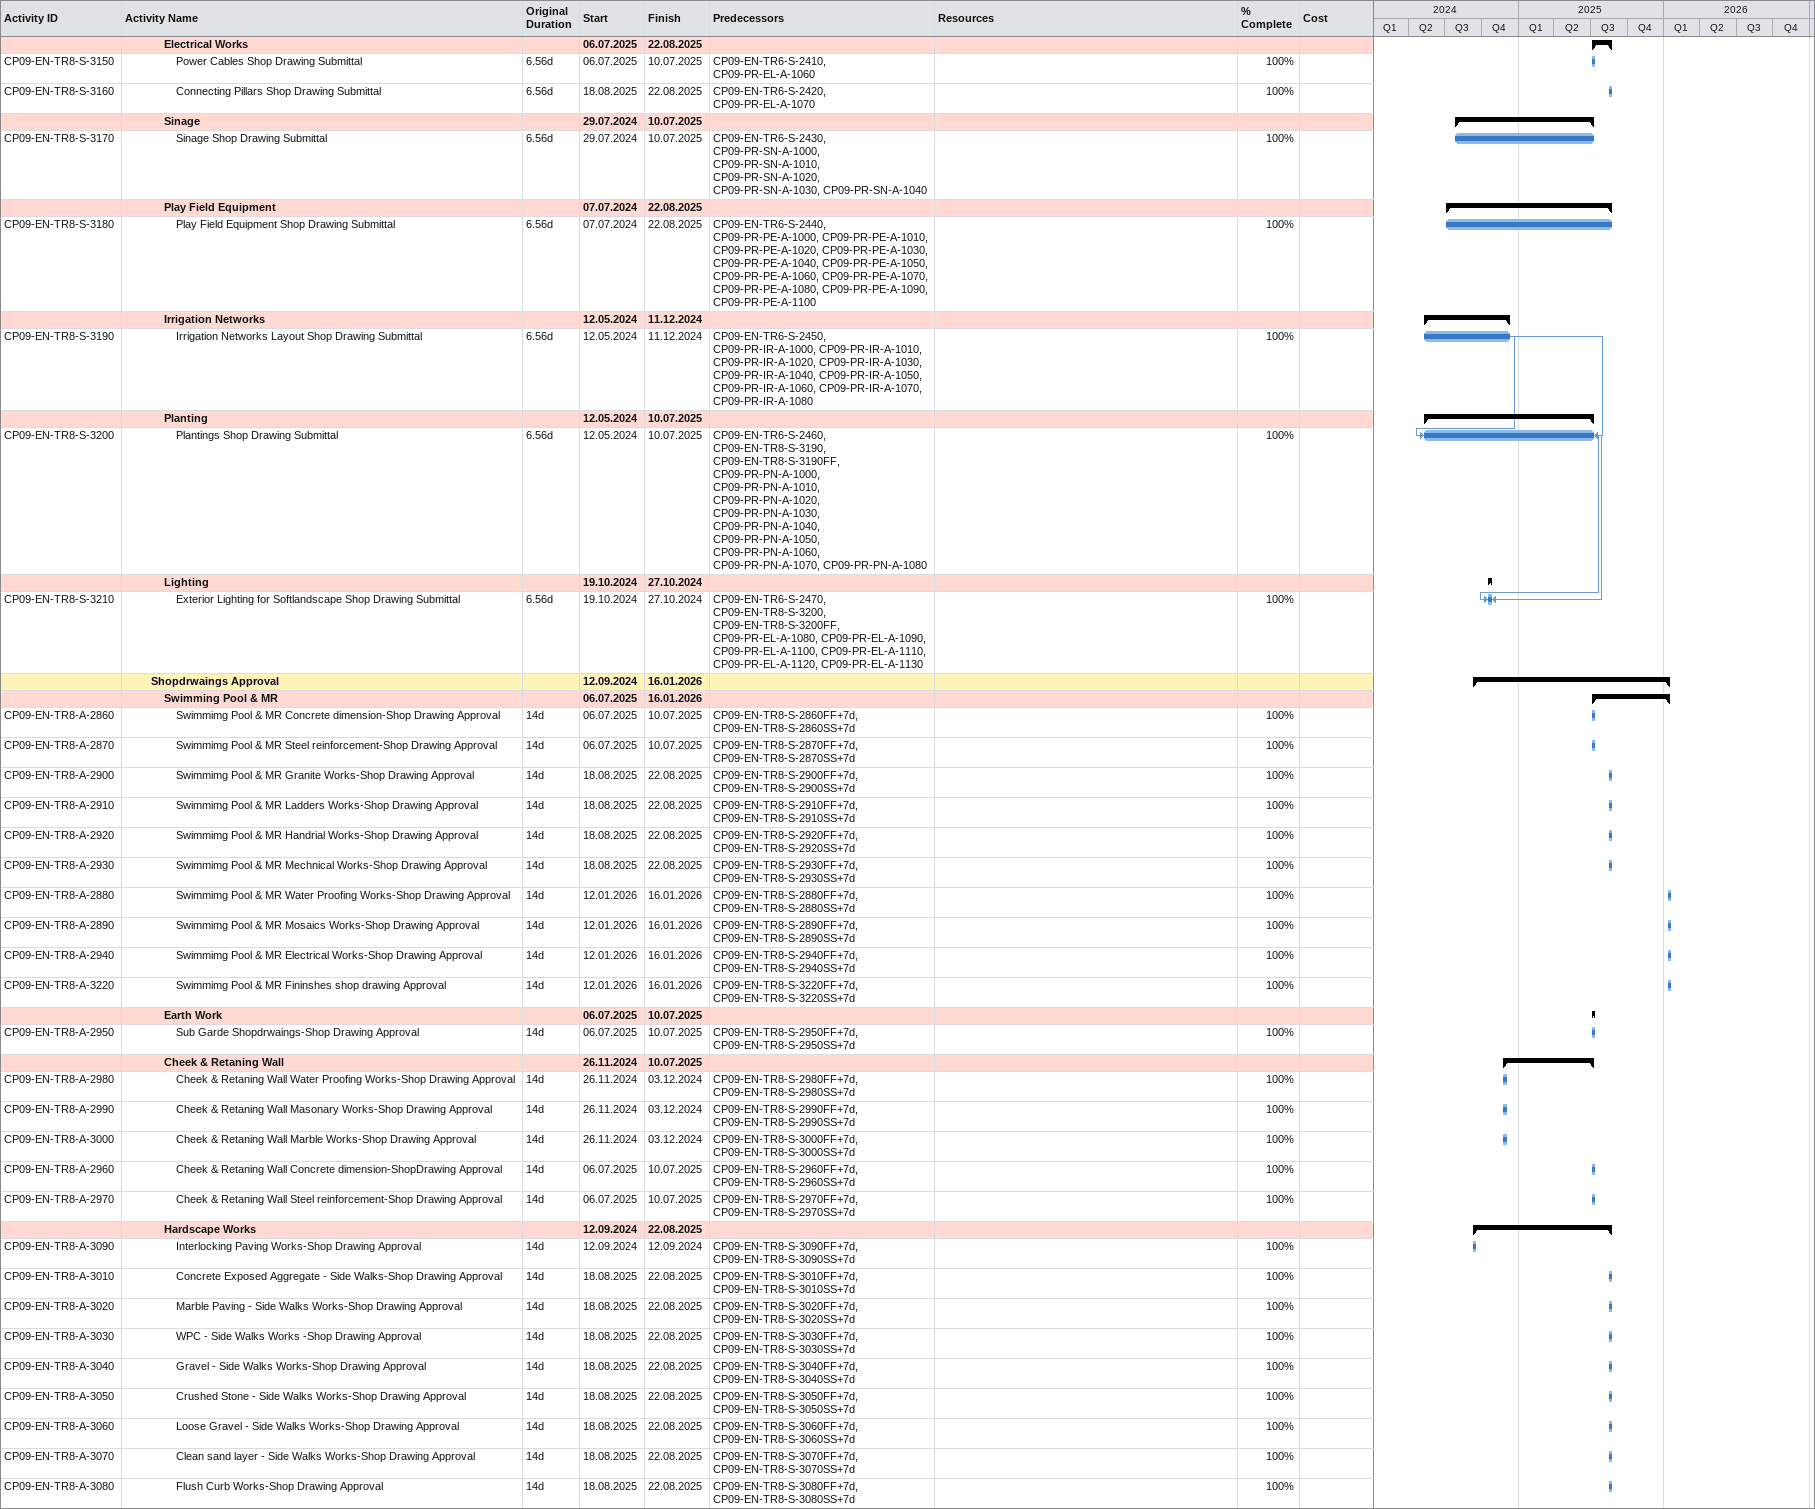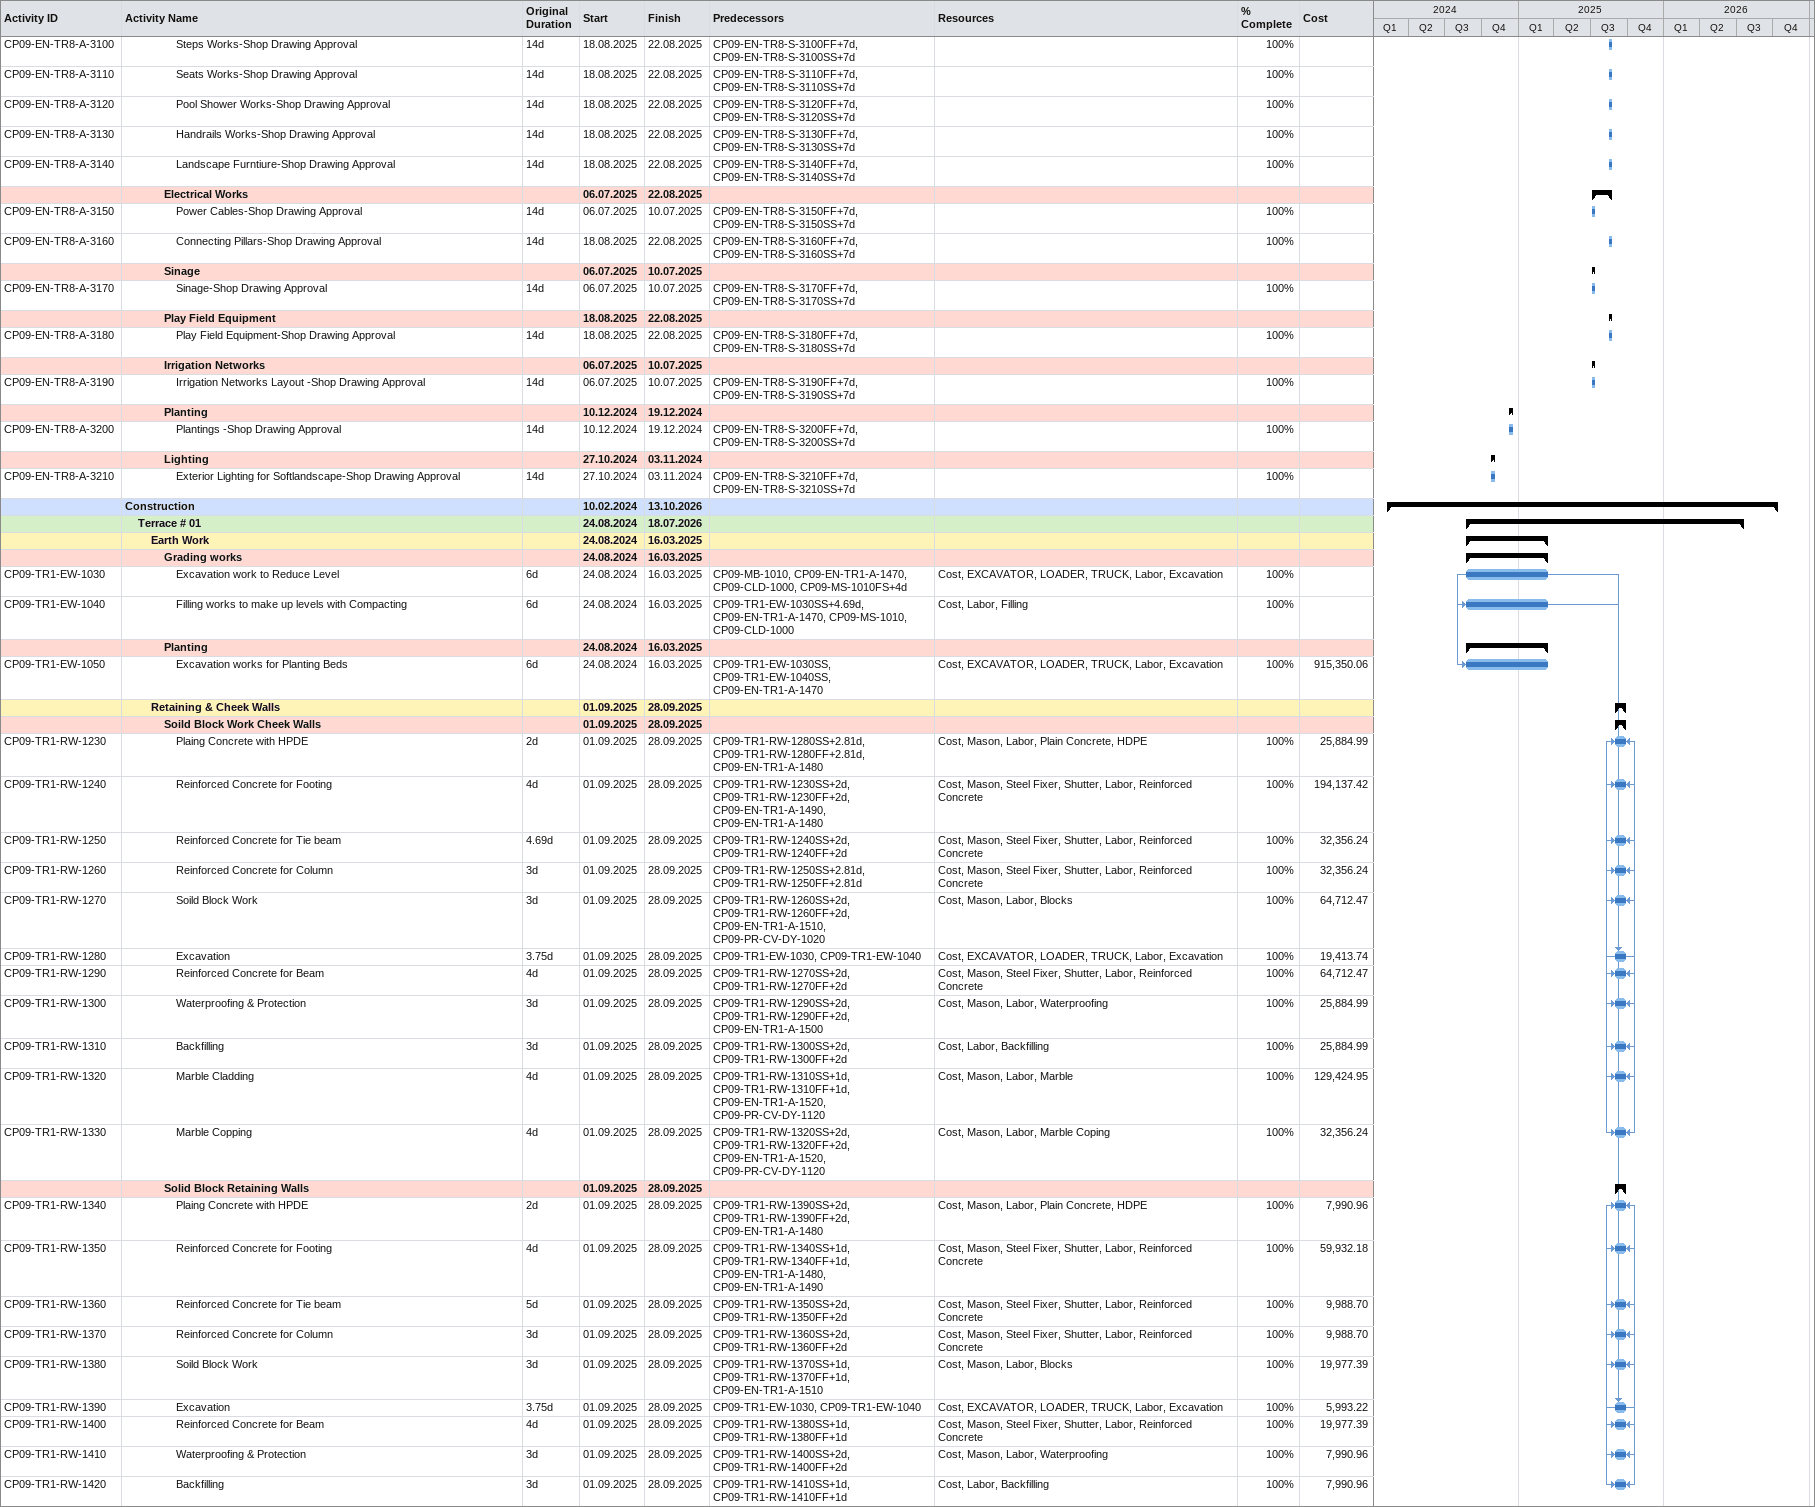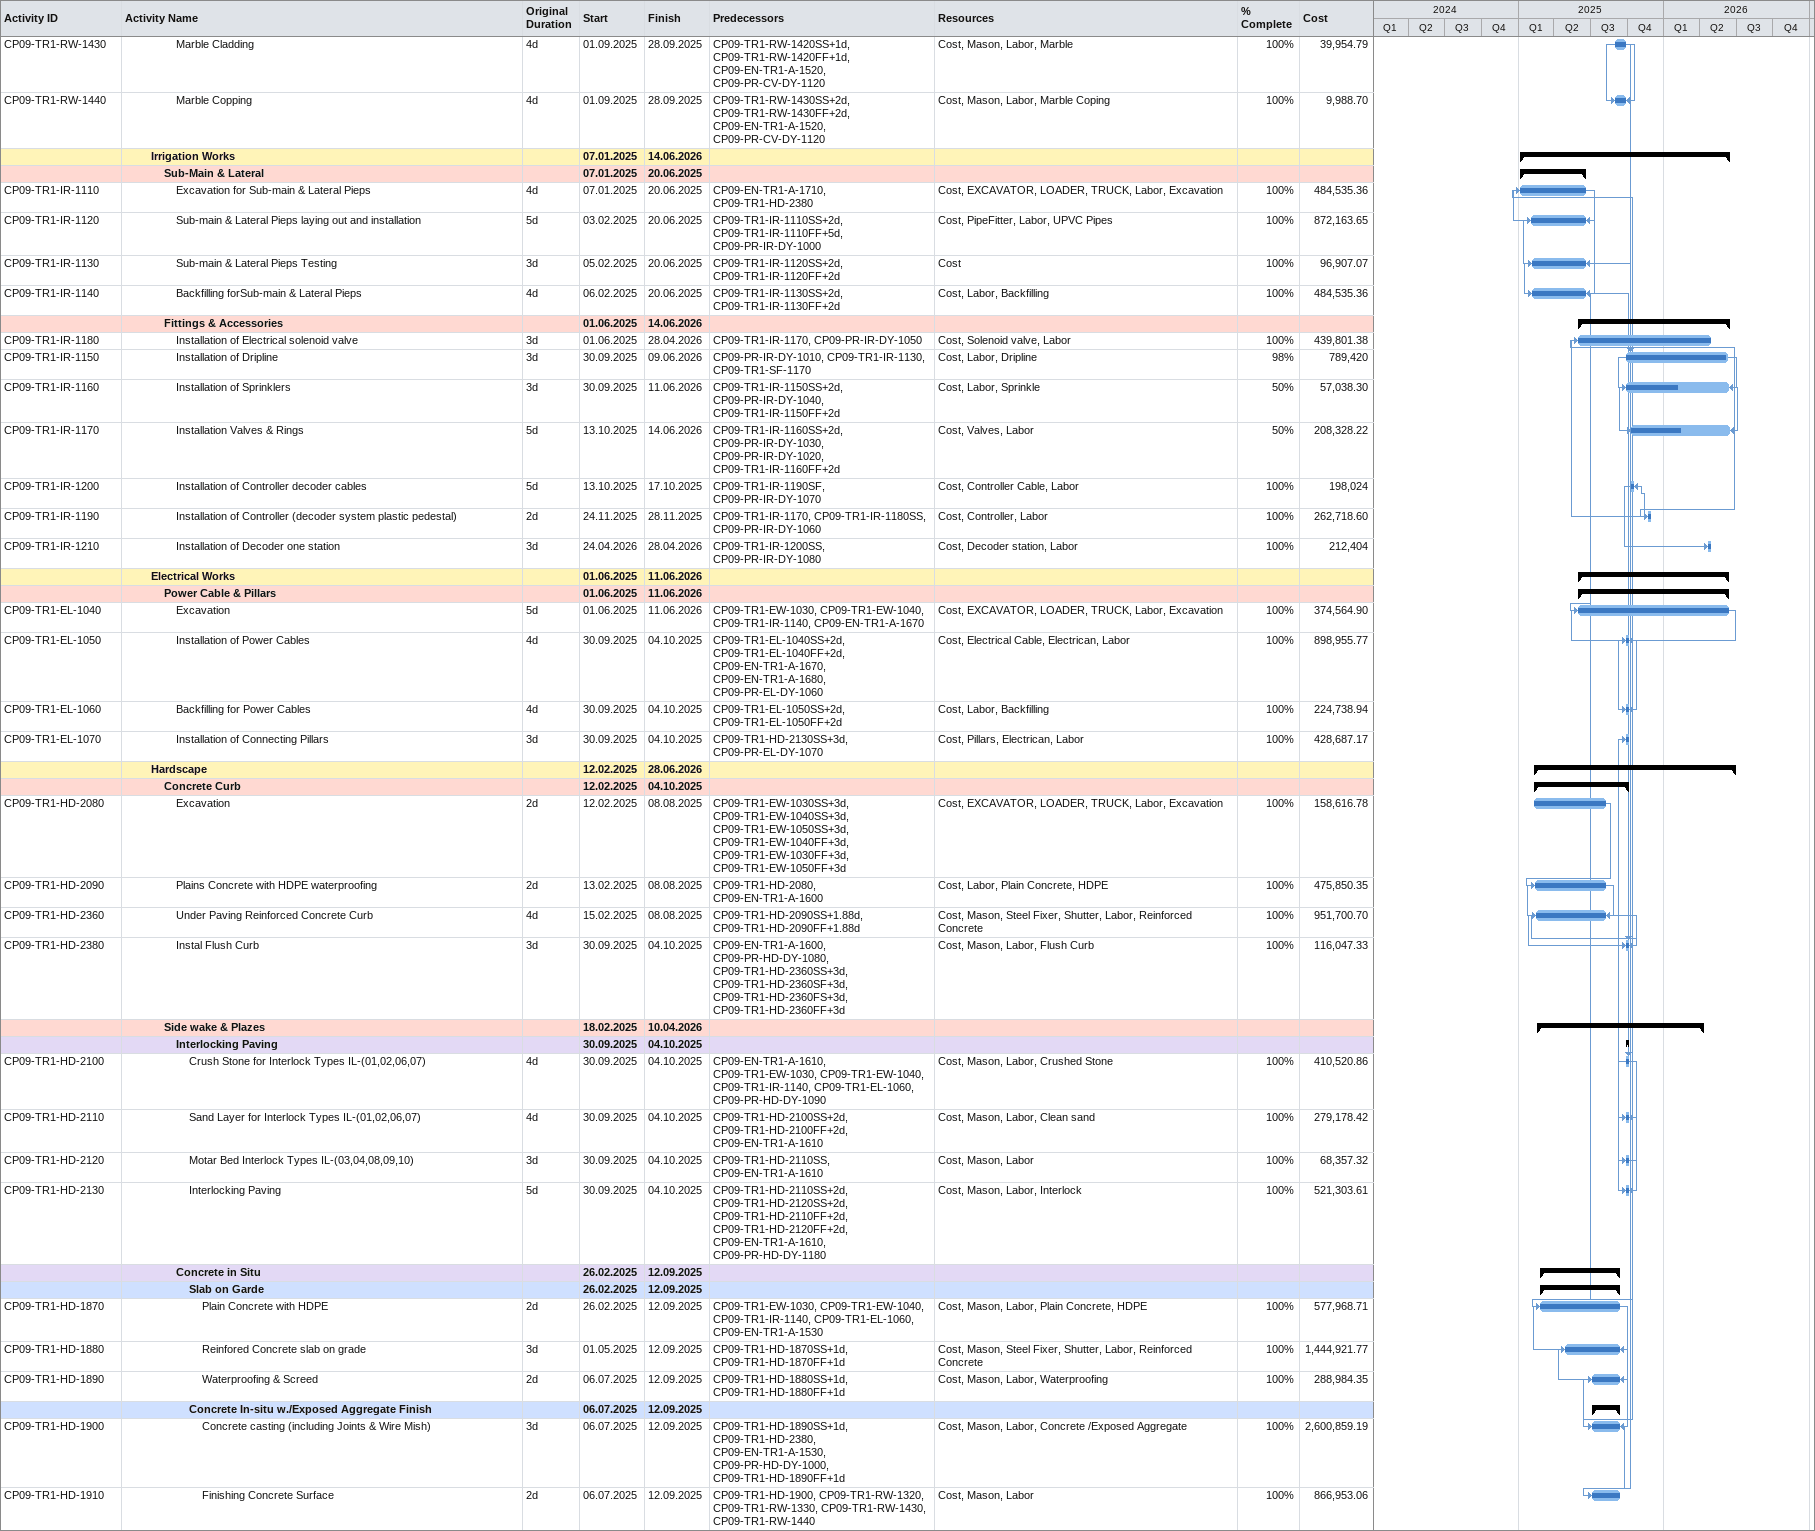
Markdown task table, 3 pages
| ID | Level | Task | Original duration | Start | Finish | Predecessors | Resources | % complete | Cost |
|---|---|---|---|---|---|---|---|---|---|
|  | 4 | **Electrical Works** |  | 2025-07-06 | 2025-08-22 |  |  |  |  |
| CP09-EN-TR8-S-3150 | 5 | Power Cables Shop Drawing Submittal | 6.56d | 2025-07-06 | 2025-07-10 | CP09-EN-TR6-S-2410, CP09-PR-EL-A-1060 |  | 100 |  |
| CP09-EN-TR8-S-3160 | 5 | Connecting Pillars Shop Drawing Submittal | 6.56d | 2025-08-18 | 2025-08-22 | CP09-EN-TR6-S-2420, CP09-PR-EL-A-1070 |  | 100 |  |
|  | 4 | **Sinage** |  | 2024-07-29 | 2025-07-10 |  |  |  |  |
| CP09-EN-TR8-S-3170 | 5 | Sinage Shop Drawing Submittal | 6.56d | 2024-07-29 | 2025-07-10 | CP09-EN-TR6-S-2430, CP09-PR-SN-A-1000, CP09-PR-SN-A-1010, CP09-PR-SN-A-1020, CP09-PR-SN-A-1030, CP09-PR-SN-A-1040 |  | 100 |  |
|  | 4 | **Play Field Equipment** |  | 2024-07-07 | 2025-08-22 |  |  |  |  |
| CP09-EN-TR8-S-3180 | 5 | Play Field Equipment Shop Drawing Submittal | 6.56d | 2024-07-07 | 2025-08-22 | CP09-EN-TR6-S-2440, CP09-PR-PE-A-1000, CP09-PR-PE-A-1010, CP09-PR-PE-A-1020, CP09-PR-PE-A-1030, CP09-PR-PE-A-1040, CP09-PR-PE-A-1050, CP09-PR-PE-A-1060, CP09-PR-PE-A-1070, CP09-PR-PE-A-1080, CP09-PR-PE-A-1090, CP09-PR-PE-A-1100 |  | 100 |  |
|  | 4 | **Irrigation Networks** |  | 2024-05-12 | 2024-12-11 |  |  |  |  |
| CP09-EN-TR8-S-3190 | 5 | Irrigation Networks Layout Shop Drawing Submittal | 6.56d | 2024-05-12 | 2024-12-11 | CP09-EN-TR6-S-2450, CP09-PR-IR-A-1000, CP09-PR-IR-A-1010, CP09-PR-IR-A-1020, CP09-PR-IR-A-1030, CP09-PR-IR-A-1040, CP09-PR-IR-A-1050, CP09-PR-IR-A-1060, CP09-PR-IR-A-1070, CP09-PR-IR-A-1080 |  | 100 |  |
|  | 4 | **Planting** |  | 2024-05-12 | 2025-07-10 |  |  |  |  |
| CP09-EN-TR8-S-3200 | 5 | Plantings Shop Drawing Submittal | 6.56d | 2024-05-12 | 2025-07-10 | CP09-EN-TR6-S-2460, CP09-EN-TR8-S-3190, CP09-EN-TR8-S-3190FF, CP09-PR-PN-A-1000, CP09-PR-PN-A-1010, CP09-PR-PN-A-1020, CP09-PR-PN-A-1030, CP09-PR-PN-A-1040, CP09-PR-PN-A-1050, CP09-PR-PN-A-1060, CP09-PR-PN-A-1070, CP09-PR-PN-A-1080 |  | 100 |  |
|  | 4 | **Lighting** |  | 2024-10-19 | 2024-10-27 |  |  |  |  |
| CP09-EN-TR8-S-3210 | 5 | Exterior Lighting for Softlandscape Shop Drawing Submittal | 6.56d | 2024-10-19 | 2024-10-27 | CP09-EN-TR6-S-2470, CP09-EN-TR8-S-3200, CP09-EN-TR8-S-3200FF, CP09-PR-EL-A-1080, CP09-PR-EL-A-1090, CP09-PR-EL-A-1100, CP09-PR-EL-A-1110, CP09-PR-EL-A-1120, CP09-PR-EL-A-1130 |  | 100 |  |
|  | 3 | **Shopdrwaings Approval** |  | 2024-09-12 | 2026-01-16 |  |  |  |  |
|  | 4 | **Swimming Pool & MR** |  | 2025-07-06 | 2026-01-16 |  |  |  |  |
| CP09-EN-TR8-A-2860 | 5 | Swimmimg Pool & MR Concrete dimension-Shop Drawing Approval | 14d | 2025-07-06 | 2025-07-10 | CP09-EN-TR8-S-2860FF+7d, CP09-EN-TR8-S-2860SS+7d |  | 100 |  |
| CP09-EN-TR8-A-2870 | 5 | Swimmimg Pool & MR Steel reinforcement-Shop Drawing Approval | 14d | 2025-07-06 | 2025-07-10 | CP09-EN-TR8-S-2870FF+7d, CP09-EN-TR8-S-2870SS+7d |  | 100 |  |
| CP09-EN-TR8-A-2900 | 5 | Swimmimg Pool & MR Granite Works-Shop Drawing Approval | 14d | 2025-08-18 | 2025-08-22 | CP09-EN-TR8-S-2900FF+7d, CP09-EN-TR8-S-2900SS+7d |  | 100 |  |
| CP09-EN-TR8-A-2910 | 5 | Swimmimg Pool & MR Ladders Works-Shop Drawing Approval | 14d | 2025-08-18 | 2025-08-22 | CP09-EN-TR8-S-2910FF+7d, CP09-EN-TR8-S-2910SS+7d |  | 100 |  |
| CP09-EN-TR8-A-2920 | 5 | Swimmimg Pool & MR Handrial Works-Shop Drawing Approval | 14d | 2025-08-18 | 2025-08-22 | CP09-EN-TR8-S-2920FF+7d, CP09-EN-TR8-S-2920SS+7d |  | 100 |  |
| CP09-EN-TR8-A-2930 | 5 | Swimmimg Pool & MR Mechnical Works-Shop Drawing Approval | 14d | 2025-08-18 | 2025-08-22 | CP09-EN-TR8-S-2930FF+7d, CP09-EN-TR8-S-2930SS+7d |  | 100 |  |
| CP09-EN-TR8-A-2880 | 5 | Swimmimg Pool & MR Water Proofing Works-Shop Drawing Approval | 14d | 2026-01-12 | 2026-01-16 | CP09-EN-TR8-S-2880FF+7d, CP09-EN-TR8-S-2880SS+7d |  | 100 |  |
| CP09-EN-TR8-A-2890 | 5 | Swimmimg Pool & MR Mosaics Works-Shop Drawing Approval | 14d | 2026-01-12 | 2026-01-16 | CP09-EN-TR8-S-2890FF+7d, CP09-EN-TR8-S-2890SS+7d |  | 100 |  |
| CP09-EN-TR8-A-2940 | 5 | Swimmimg Pool & MR Electrical Works-Shop Drawing Approval | 14d | 2026-01-12 | 2026-01-16 | CP09-EN-TR8-S-2940FF+7d, CP09-EN-TR8-S-2940SS+7d |  | 100 |  |
| CP09-EN-TR8-A-3220 | 5 | Swimmimg Pool & MR Fininshes shop drawing Approval | 14d | 2026-01-12 | 2026-01-16 | CP09-EN-TR8-S-3220FF+7d, CP09-EN-TR8-S-3220SS+7d |  | 100 |  |
|  | 4 | **Earth Work** |  | 2025-07-06 | 2025-07-10 |  |  |  |  |
| CP09-EN-TR8-A-2950 | 5 | Sub Garde Shopdrwaings-Shop Drawing Approval | 14d | 2025-07-06 | 2025-07-10 | CP09-EN-TR8-S-2950FF+7d, CP09-EN-TR8-S-2950SS+7d |  | 100 |  |
|  | 4 | **Cheek & Retaning Wall** |  | 2024-11-26 | 2025-07-10 |  |  |  |  |
| CP09-EN-TR8-A-2980 | 5 | Cheek & Retaning Wall Water Proofing Works-Shop Drawing Approval | 14d | 2024-11-26 | 2024-12-03 | CP09-EN-TR8-S-2980FF+7d, CP09-EN-TR8-S-2980SS+7d |  | 100 |  |
| CP09-EN-TR8-A-2990 | 5 | Cheek & Retaning Wall Masonary Works-Shop Drawing Approval | 14d | 2024-11-26 | 2024-12-03 | CP09-EN-TR8-S-2990FF+7d, CP09-EN-TR8-S-2990SS+7d |  | 100 |  |
| CP09-EN-TR8-A-3000 | 5 | Cheek & Retaning Wall Marble Works-Shop Drawing Approval | 14d | 2024-11-26 | 2024-12-03 | CP09-EN-TR8-S-3000FF+7d, CP09-EN-TR8-S-3000SS+7d |  | 100 |  |
| CP09-EN-TR8-A-2960 | 5 | Cheek & Retaning Wall Concrete dimension-ShopDrawing Approval | 14d | 2025-07-06 | 2025-07-10 | CP09-EN-TR8-S-2960FF+7d, CP09-EN-TR8-S-2960SS+7d |  | 100 |  |
| CP09-EN-TR8-A-2970 | 5 | Cheek & Retaning Wall Steel reinforcement-Shop Drawing Approval | 14d | 2025-07-06 | 2025-07-10 | CP09-EN-TR8-S-2970FF+7d, CP09-EN-TR8-S-2970SS+7d |  | 100 |  |
|  | 4 | **Hardscape Works** |  | 2024-09-12 | 2025-08-22 |  |  |  |  |
| CP09-EN-TR8-A-3090 | 5 | Interlocking Paving Works-Shop Drawing Approval | 14d | 2024-09-12 | 2024-09-12 | CP09-EN-TR8-S-3090FF+7d, CP09-EN-TR8-S-3090SS+7d |  | 100 |  |
| CP09-EN-TR8-A-3010 | 5 | Concrete Exposed Aggregate - Side Walks-Shop Drawing Approval | 14d | 2025-08-18 | 2025-08-22 | CP09-EN-TR8-S-3010FF+7d, CP09-EN-TR8-S-3010SS+7d |  | 100 |  |
| CP09-EN-TR8-A-3020 | 5 | Marble Paving - Side Walks Works-Shop Drawing Approval | 14d | 2025-08-18 | 2025-08-22 | CP09-EN-TR8-S-3020FF+7d, CP09-EN-TR8-S-3020SS+7d |  | 100 |  |
| CP09-EN-TR8-A-3030 | 5 | WPC - Side Walks Works -Shop Drawing Approval | 14d | 2025-08-18 | 2025-08-22 | CP09-EN-TR8-S-3030FF+7d, CP09-EN-TR8-S-3030SS+7d |  | 100 |  |
| CP09-EN-TR8-A-3040 | 5 | Gravel - Side Walks Works-Shop Drawing Approval | 14d | 2025-08-18 | 2025-08-22 | CP09-EN-TR8-S-3040FF+7d, CP09-EN-TR8-S-3040SS+7d |  | 100 |  |
| CP09-EN-TR8-A-3050 | 5 | Crushed Stone - Side Walks Works-Shop Drawing Approval | 14d | 2025-08-18 | 2025-08-22 | CP09-EN-TR8-S-3050FF+7d, CP09-EN-TR8-S-3050SS+7d |  | 100 |  |
| CP09-EN-TR8-A-3060 | 5 | Loose Gravel - Side Walks Works-Shop Drawing Approval | 14d | 2025-08-18 | 2025-08-22 | CP09-EN-TR8-S-3060FF+7d, CP09-EN-TR8-S-3060SS+7d |  | 100 |  |
| CP09-EN-TR8-A-3070 | 5 | Clean sand layer - Side Walks Works-Shop Drawing Approval | 14d | 2025-08-18 | 2025-08-22 | CP09-EN-TR8-S-3070FF+7d, CP09-EN-TR8-S-3070SS+7d |  | 100 |  |
| CP09-EN-TR8-A-3080 | 5 | Flush Curb Works-Shop Drawing Approval | 14d | 2025-08-18 | 2025-08-22 | CP09-EN-TR8-S-3080FF+7d, CP09-EN-TR8-S-3080SS+7d |  | 100 |  |
| CP09-EN-TR8-A-3100 | 5 | Steps Works-Shop Drawing Approval | 14d | 2025-08-18 | 2025-08-22 | CP09-EN-TR8-S-3100FF+7d, CP09-EN-TR8-S-3100SS+7d |  | 100 |  |
| CP09-EN-TR8-A-3110 | 5 | Seats Works-Shop Drawing Approval | 14d | 2025-08-18 | 2025-08-22 | CP09-EN-TR8-S-3110FF+7d, CP09-EN-TR8-S-3110SS+7d |  | 100 |  |
| CP09-EN-TR8-A-3120 | 5 | Pool Shower Works-Shop Drawing Approval | 14d | 2025-08-18 | 2025-08-22 | CP09-EN-TR8-S-3120FF+7d, CP09-EN-TR8-S-3120SS+7d |  | 100 |  |
| CP09-EN-TR8-A-3130 | 5 | Handrails Works-Shop Drawing Approval | 14d | 2025-08-18 | 2025-08-22 | CP09-EN-TR8-S-3130FF+7d, CP09-EN-TR8-S-3130SS+7d |  | 100 |  |
| CP09-EN-TR8-A-3140 | 5 | Landscape Furntiure-Shop Drawing Approval | 14d | 2025-08-18 | 2025-08-22 | CP09-EN-TR8-S-3140FF+7d, CP09-EN-TR8-S-3140SS+7d |  | 100 |  |
|  | 4 | **Electrical Works** |  | 2025-07-06 | 2025-08-22 |  |  |  |  |
| CP09-EN-TR8-A-3150 | 5 | Power Cables-Shop Drawing Approval | 14d | 2025-07-06 | 2025-07-10 | CP09-EN-TR8-S-3150FF+7d, CP09-EN-TR8-S-3150SS+7d |  | 100 |  |
| CP09-EN-TR8-A-3160 | 5 | Connecting Pillars-Shop Drawing Approval | 14d | 2025-08-18 | 2025-08-22 | CP09-EN-TR8-S-3160FF+7d, CP09-EN-TR8-S-3160SS+7d |  | 100 |  |
|  | 4 | **Sinage** |  | 2025-07-06 | 2025-07-10 |  |  |  |  |
| CP09-EN-TR8-A-3170 | 5 | Sinage-Shop Drawing Approval | 14d | 2025-07-06 | 2025-07-10 | CP09-EN-TR8-S-3170FF+7d, CP09-EN-TR8-S-3170SS+7d |  | 100 |  |
|  | 4 | **Play Field Equipment** |  | 2025-08-18 | 2025-08-22 |  |  |  |  |
| CP09-EN-TR8-A-3180 | 5 | Play Field Equipment-Shop Drawing Approval | 14d | 2025-08-18 | 2025-08-22 | CP09-EN-TR8-S-3180FF+7d, CP09-EN-TR8-S-3180SS+7d |  | 100 |  |
|  | 4 | **Irrigation Networks** |  | 2025-07-06 | 2025-07-10 |  |  |  |  |
| CP09-EN-TR8-A-3190 | 5 | Irrigation Networks Layout -Shop Drawing Approval | 14d | 2025-07-06 | 2025-07-10 | CP09-EN-TR8-S-3190FF+7d, CP09-EN-TR8-S-3190SS+7d |  | 100 |  |
|  | 4 | **Planting** |  | 2024-12-10 | 2024-12-19 |  |  |  |  |
| CP09-EN-TR8-A-3200 | 5 | Plantings -Shop Drawing Approval | 14d | 2024-12-10 | 2024-12-19 | CP09-EN-TR8-S-3200FF+7d, CP09-EN-TR8-S-3200SS+7d |  | 100 |  |
|  | 4 | **Lighting** |  | 2024-10-27 | 2024-11-03 |  |  |  |  |
| CP09-EN-TR8-A-3210 | 5 | Exterior Lighting for Softlandscape-Shop Drawing Approval | 14d | 2024-10-27 | 2024-11-03 | CP09-EN-TR8-S-3210FF+7d, CP09-EN-TR8-S-3210SS+7d |  | 100 |  |
|  | 1 | **Construction** |  | 2024-02-10 | 2026-10-13 |  |  |  |  |
|  | 2 | **Terrace # 01** |  | 2024-08-24 | 2026-07-18 |  |  |  |  |
|  | 3 | **Earth Work** |  | 2024-08-24 | 2025-03-16 |  |  |  |  |
|  | 4 | **Grading works** |  | 2024-08-24 | 2025-03-16 |  |  |  |  |
| CP09-TR1-EW-1030 | 5 | Excavation work to Reduce Level | 6d | 2024-08-24 | 2025-03-16 | CP09-MB-1010, CP09-EN-TR1-A-1470, CP09-CLD-1000, CP09-MS-1010FS+4d | Cost, EXCAVATOR, LOADER, TRUCK, Labor, Excavation | 100 |  |
| CP09-TR1-EW-1040 | 5 | Filling works to make up levels with Compacting | 6d | 2024-08-24 | 2025-03-16 | CP09-TR1-EW-1030SS+4.69d, CP09-EN-TR1-A-1470, CP09-MS-1010, CP09-CLD-1000 | Cost, Labor, Filling | 100 |  |
|  | 4 | **Planting** |  | 2024-08-24 | 2025-03-16 |  |  |  |  |
| CP09-TR1-EW-1050 | 5 | Excavation works for Planting Beds | 6d | 2024-08-24 | 2025-03-16 | CP09-TR1-EW-1030SS, CP09-TR1-EW-1040SS, CP09-EN-TR1-A-1470 | Cost, EXCAVATOR, LOADER, TRUCK, Labor, Excavation | 100 | 915350.06 |
|  | 3 | **Retaining & Cheek Walls** |  | 2025-09-01 | 2025-09-28 |  |  |  |  |
|  | 4 | **Soild Block Work Cheek Walls** |  | 2025-09-01 | 2025-09-28 |  |  |  |  |
| CP09-TR1-RW-1230 | 5 | Plaing Concrete with HPDE | 2d | 2025-09-01 | 2025-09-28 | CP09-TR1-RW-1280SS+2.81d, CP09-TR1-RW-1280FF+2.81d, CP09-EN-TR1-A-1480 | Cost, Mason, Labor, Plain Concrete, HDPE | 100 | 25884.99 |
| CP09-TR1-RW-1240 | 5 | Reinforced Concrete for Footing | 4d | 2025-09-01 | 2025-09-28 | CP09-TR1-RW-1230SS+2d, CP09-TR1-RW-1230FF+2d, CP09-EN-TR1-A-1490, CP09-EN-TR1-A-1480 | Cost, Mason, Steel Fixer, Shutter, Labor, Reinforced Concrete | 100 | 194137.42 |
| CP09-TR1-RW-1250 | 5 | Reinforced Concrete for Tie beam | 4.69d | 2025-09-01 | 2025-09-28 | CP09-TR1-RW-1240SS+2d, CP09-TR1-RW-1240FF+2d | Cost, Mason, Steel Fixer, Shutter, Labor, Reinforced Concrete | 100 | 32356.24 |
| CP09-TR1-RW-1260 | 5 | Reinforced Concrete for Column | 3d | 2025-09-01 | 2025-09-28 | CP09-TR1-RW-1250SS+2.81d, CP09-TR1-RW-1250FF+2.81d | Cost, Mason, Steel Fixer, Shutter, Labor, Reinforced Concrete | 100 | 32356.24 |
| CP09-TR1-RW-1270 | 5 | Soild Block Work | 3d | 2025-09-01 | 2025-09-28 | CP09-TR1-RW-1260SS+2d, CP09-TR1-RW-1260FF+2d, CP09-EN-TR1-A-1510, CP09-PR-CV-DY-1020 | Cost, Mason, Labor, Blocks | 100 | 64712.47 |
| CP09-TR1-RW-1280 | 5 | Excavation | 3.75d | 2025-09-01 | 2025-09-28 | CP09-TR1-EW-1030, CP09-TR1-EW-1040 | Cost, EXCAVATOR, LOADER, TRUCK, Labor, Excavation | 100 | 19413.74 |
| CP09-TR1-RW-1290 | 5 | Reinforced Concrete for Beam | 4d | 2025-09-01 | 2025-09-28 | CP09-TR1-RW-1270SS+2d, CP09-TR1-RW-1270FF+2d | Cost, Mason, Steel Fixer, Shutter, Labor, Reinforced Concrete | 100 | 64712.47 |
| CP09-TR1-RW-1300 | 5 | Waterproofing & Protection | 3d | 2025-09-01 | 2025-09-28 | CP09-TR1-RW-1290SS+2d, CP09-TR1-RW-1290FF+2d, CP09-EN-TR1-A-1500 | Cost, Mason, Labor, Waterproofing | 100 | 25884.99 |
| CP09-TR1-RW-1310 | 5 | Backfilling | 3d | 2025-09-01 | 2025-09-28 | CP09-TR1-RW-1300SS+2d, CP09-TR1-RW-1300FF+2d | Cost, Labor, Backfilling | 100 | 25884.99 |
| CP09-TR1-RW-1320 | 5 | Marble Cladding | 4d | 2025-09-01 | 2025-09-28 | CP09-TR1-RW-1310SS+1d, CP09-TR1-RW-1310FF+1d, CP09-EN-TR1-A-1520, CP09-PR-CV-DY-1120 | Cost, Mason, Labor, Marble | 100 | 129424.95 |
| CP09-TR1-RW-1330 | 5 | Marble Copping | 4d | 2025-09-01 | 2025-09-28 | CP09-TR1-RW-1320SS+2d, CP09-TR1-RW-1320FF+2d, CP09-EN-TR1-A-1520, CP09-PR-CV-DY-1120 | Cost, Mason, Labor, Marble Coping | 100 | 32356.24 |
|  | 4 | **Solid Block Retaining Walls** |  | 2025-09-01 | 2025-09-28 |  |  |  |  |
| CP09-TR1-RW-1340 | 5 | Plaing Concrete with HPDE | 2d | 2025-09-01 | 2025-09-28 | CP09-TR1-RW-1390SS+2d, CP09-TR1-RW-1390FF+2d, CP09-EN-TR1-A-1480 | Cost, Mason, Labor, Plain Concrete, HDPE | 100 | 7990.96 |
| CP09-TR1-RW-1350 | 5 | Reinforced Concrete for Footing | 4d | 2025-09-01 | 2025-09-28 | CP09-TR1-RW-1340SS+1d, CP09-TR1-RW-1340FF+1d, CP09-EN-TR1-A-1480, CP09-EN-TR1-A-1490 | Cost, Mason, Steel Fixer, Shutter, Labor, Reinforced Concrete | 100 | 59932.18 |
| CP09-TR1-RW-1360 | 5 | Reinforced Concrete for Tie beam | 5d | 2025-09-01 | 2025-09-28 | CP09-TR1-RW-1350SS+2d, CP09-TR1-RW-1350FF+2d | Cost, Mason, Steel Fixer, Shutter, Labor, Reinforced Concrete | 100 | 9988.70 |
| CP09-TR1-RW-1370 | 5 | Reinforced Concrete for Column | 3d | 2025-09-01 | 2025-09-28 | CP09-TR1-RW-1360SS+2d, CP09-TR1-RW-1360FF+2d | Cost, Mason, Steel Fixer, Shutter, Labor, Reinforced Concrete | 100 | 9988.70 |
| CP09-TR1-RW-1380 | 5 | Soild Block Work | 3d | 2025-09-01 | 2025-09-28 | CP09-TR1-RW-1370SS+1d, CP09-TR1-RW-1370FF+1d, CP09-EN-TR1-A-1510 | Cost, Mason, Labor, Blocks | 100 | 19977.39 |
| CP09-TR1-RW-1390 | 5 | Excavation | 3.75d | 2025-09-01 | 2025-09-28 | CP09-TR1-EW-1030, CP09-TR1-EW-1040 | Cost, EXCAVATOR, LOADER, TRUCK, Labor, Excavation | 100 | 5993.22 |
| CP09-TR1-RW-1400 | 5 | Reinforced Concrete for Beam | 4d | 2025-09-01 | 2025-09-28 | CP09-TR1-RW-1380SS+1d, CP09-TR1-RW-1380FF+1d | Cost, Mason, Steel Fixer, Shutter, Labor, Reinforced Concrete | 100 | 19977.39 |
| CP09-TR1-RW-1410 | 5 | Waterproofing & Protection | 3d | 2025-09-01 | 2025-09-28 | CP09-TR1-RW-1400SS+2d, CP09-TR1-RW-1400FF+2d | Cost, Mason, Labor, Waterproofing | 100 | 7990.96 |
| CP09-TR1-RW-1420 | 5 | Backfilling | 3d | 2025-09-01 | 2025-09-28 | CP09-TR1-RW-1410SS+1d, CP09-TR1-RW-1410FF+1d | Cost, Labor, Backfilling | 100 | 7990.96 |
| CP09-TR1-RW-1430 | 5 | Marble Cladding | 4d | 2025-09-01 | 2025-09-28 | CP09-TR1-RW-1420SS+1d, CP09-TR1-RW-1420FF+1d, CP09-EN-TR1-A-1520, CP09-PR-CV-DY-1120 | Cost, Mason, Labor, Marble | 100 | 39954.79 |
| CP09-TR1-RW-1440 | 5 | Marble Copping | 4d | 2025-09-01 | 2025-09-28 | CP09-TR1-RW-1430SS+2d, CP09-TR1-RW-1430FF+2d, CP09-EN-TR1-A-1520, CP09-PR-CV-DY-1120 | Cost, Mason, Labor, Marble Coping | 100 | 9988.70 |
|  | 3 | **Irrigation Works** |  | 2025-01-07 | 2026-06-14 |  |  |  |  |
|  | 4 | **Sub-Main & Lateral** |  | 2025-01-07 | 2025-06-20 |  |  |  |  |
| CP09-TR1-IR-1110 | 5 | Excavation for Sub-main & Lateral Pieps | 4d | 2025-01-07 | 2025-06-20 | CP09-EN-TR1-A-1710, CP09-TR1-HD-2380 | Cost, EXCAVATOR, LOADER, TRUCK, Labor, Excavation | 100 | 484535.36 |
| CP09-TR1-IR-1120 | 5 | Sub-main & Lateral Pieps laying out and installation | 5d | 2025-02-03 | 2025-06-20 | CP09-TR1-IR-1110SS+2d, CP09-TR1-IR-1110FF+5d, CP09-PR-IR-DY-1000 | Cost, PipeFitter, Labor, UPVC Pipes | 100 | 872163.65 |
| CP09-TR1-IR-1130 | 5 | Sub-main & Lateral Pieps Testing | 3d | 2025-02-05 | 2025-06-20 | CP09-TR1-IR-1120SS+2d, CP09-TR1-IR-1120FF+2d | Cost | 100 | 96907.07 |
| CP09-TR1-IR-1140 | 5 | Backfilling forSub-main & Lateral Pieps | 4d | 2025-02-06 | 2025-06-20 | CP09-TR1-IR-1130SS+2d, CP09-TR1-IR-1130FF+2d | Cost, Labor, Backfilling | 100 | 484535.36 |
|  | 4 | **Fittings & Accessories** |  | 2025-06-01 | 2026-06-14 |  |  |  |  |
| CP09-TR1-IR-1180 | 5 | Installation of Electrical solenoid valve | 3d | 2025-06-01 | 2026-04-28 | CP09-TR1-IR-1170, CP09-PR-IR-DY-1050 | Cost, Solenoid valve, Labor | 100 | 439801.38 |
| CP09-TR1-IR-1150 | 5 | Installation of Dripline | 3d | 2025-09-30 | 2026-06-09 | CP09-PR-IR-DY-1010, CP09-TR1-IR-1130, CP09-TR1-SF-1170 | Cost, Labor, Dripline | 98 | 789420 |
| CP09-TR1-IR-1160 | 5 | Installation of Sprinklers | 3d | 2025-09-30 | 2026-06-11 | CP09-TR1-IR-1150SS+2d, CP09-PR-IR-DY-1040, CP09-TR1-IR-1150FF+2d | Cost, Labor, Sprinkle | 50 | 57038.30 |
| CP09-TR1-IR-1170 | 5 | Installation Valves & Rings | 5d | 2025-10-13 | 2026-06-14 | CP09-TR1-IR-1160SS+2d, CP09-PR-IR-DY-1030, CP09-PR-IR-DY-1020, CP09-TR1-IR-1160FF+2d | Cost, Valves, Labor | 50 | 208328.22 |
| CP09-TR1-IR-1200 | 5 | Installation of Controller decoder cables | 5d | 2025-10-13 | 2025-10-17 | CP09-TR1-IR-1190SF, CP09-PR-IR-DY-1070 | Cost, Controller Cable, Labor | 100 | 198024 |
| CP09-TR1-IR-1190 | 5 | Installation of Controller (decoder system plastic pedestal) | 2d | 2025-11-24 | 2025-11-28 | CP09-TR1-IR-1170, CP09-TR1-IR-1180SS, CP09-PR-IR-DY-1060 | Cost, Controller, Labor | 100 | 262718.60 |
| CP09-TR1-IR-1210 | 5 | Installation of Decoder one station | 3d | 2026-04-24 | 2026-04-28 | CP09-TR1-IR-1200SS, CP09-PR-IR-DY-1080 | Cost, Decoder station, Labor | 100 | 212404 |
|  | 3 | **Electrical Works** |  | 2025-06-01 | 2026-06-11 |  |  |  |  |
|  | 4 | **Power Cable & Pillars** |  | 2025-06-01 | 2026-06-11 |  |  |  |  |
| CP09-TR1-EL-1040 | 5 | Excavation | 5d | 2025-06-01 | 2026-06-11 | CP09-TR1-EW-1030, CP09-TR1-EW-1040, CP09-TR1-IR-1140, CP09-EN-TR1-A-1670 | Cost, EXCAVATOR, LOADER, TRUCK, Labor, Excavation | 100 | 374564.90 |
| CP09-TR1-EL-1050 | 5 | Installation of Power Cables | 4d | 2025-09-30 | 2025-10-04 | CP09-TR1-EL-1040SS+2d, CP09-TR1-EL-1040FF+2d, CP09-EN-TR1-A-1670, CP09-EN-TR1-A-1680, CP09-PR-EL-DY-1060 | Cost, Electrical Cable, Electrican, Labor | 100 | 898955.77 |
| CP09-TR1-EL-1060 | 5 | Backfilling for Power Cables | 4d | 2025-09-30 | 2025-10-04 | CP09-TR1-EL-1050SS+2d, CP09-TR1-EL-1050FF+2d | Cost, Labor, Backfilling | 100 | 224738.94 |
| CP09-TR1-EL-1070 | 5 | Installation of Connecting Pillars | 3d | 2025-09-30 | 2025-10-04 | CP09-TR1-HD-2130SS+3d, CP09-PR-EL-DY-1070 | Cost, Pillars, Electrican, Labor | 100 | 428687.17 |
|  | 3 | **Hardscape** |  | 2025-02-12 | 2026-06-28 |  |  |  |  |
|  | 4 | **Concrete Curb** |  | 2025-02-12 | 2025-10-04 |  |  |  |  |
| CP09-TR1-HD-2080 | 5 | Excavation | 2d | 2025-02-12 | 2025-08-08 | CP09-TR1-EW-1030SS+3d, CP09-TR1-EW-1040SS+3d, CP09-TR1-EW-1050SS+3d, CP09-TR1-EW-1040FF+3d, CP09-TR1-EW-1030FF+3d, CP09-TR1-EW-1050FF+3d | Cost, EXCAVATOR, LOADER, TRUCK, Labor, Excavation | 100 | 158616.78 |
| CP09-TR1-HD-2090 | 5 | Plains Concrete with HDPE waterproofing | 2d | 2025-02-13 | 2025-08-08 | CP09-TR1-HD-2080, CP09-EN-TR1-A-1600 | Cost, Labor, Plain Concrete, HDPE | 100 | 475850.35 |
| CP09-TR1-HD-2360 | 5 | Under Paving Reinforced Concrete Curb | 4d | 2025-02-15 | 2025-08-08 | CP09-TR1-HD-2090SS+1.88d, CP09-TR1-HD-2090FF+1.88d | Cost, Mason, Steel Fixer, Shutter, Labor, Reinforced Concrete | 100 | 951700.70 |
| CP09-TR1-HD-2380 | 5 | Instal Flush Curb | 3d | 2025-09-30 | 2025-10-04 | CP09-EN-TR1-A-1600, CP09-PR-HD-DY-1080, CP09-TR1-HD-2360SS+3d, CP09-TR1-HD-2360SF+3d, CP09-TR1-HD-2360FS+3d, CP09-TR1-HD-2360FF+3d | Cost, Mason, Labor, Flush Curb | 100 | 116047.33 |
|  | 4 | **Side wake & Plazes** |  | 2025-02-18 | 2026-04-10 |  |  |  |  |
|  | 5 | **Interlocking Paving** |  | 2025-09-30 | 2025-10-04 |  |  |  |  |
| CP09-TR1-HD-2100 | 6 | Crush Stone for Interlock Types IL-(01,02,06,07) | 4d | 2025-09-30 | 2025-10-04 | CP09-EN-TR1-A-1610, CP09-TR1-EW-1030, CP09-TR1-EW-1040, CP09-TR1-IR-1140, CP09-TR1-EL-1060, CP09-PR-HD-DY-1090 | Cost, Mason, Labor, Crushed Stone | 100 | 410520.86 |
| CP09-TR1-HD-2110 | 6 | Sand Layer for Interlock Types IL-(01,02,06,07) | 4d | 2025-09-30 | 2025-10-04 | CP09-TR1-HD-2100SS+2d, CP09-TR1-HD-2100FF+2d, CP09-EN-TR1-A-1610 | Cost, Mason, Labor, Clean sand | 100 | 279178.42 |
| CP09-TR1-HD-2120 | 6 | Motar Bed Interlock Types IL-(03,04,08,09,10) | 3d | 2025-09-30 | 2025-10-04 | CP09-TR1-HD-2110SS, CP09-EN-TR1-A-1610 | Cost, Mason, Labor | 100 | 68357.32 |
| CP09-TR1-HD-2130 | 6 | Interlocking Paving | 5d | 2025-09-30 | 2025-10-04 | CP09-TR1-HD-2110SS+2d, CP09-TR1-HD-2120SS+2d, CP09-TR1-HD-2110FF+2d, CP09-TR1-HD-2120FF+2d, CP09-EN-TR1-A-1610, CP09-PR-HD-DY-1180 | Cost, Mason, Labor, Interlock | 100 | 521303.61 |
|  | 5 | **Concrete in Situ** |  | 2025-02-26 | 2025-09-12 |  |  |  |  |
|  | 6 | **Slab on Garde** |  | 2025-02-26 | 2025-09-12 |  |  |  |  |
| CP09-TR1-HD-1870 | 7 | Plain Concrete with HDPE | 2d | 2025-02-26 | 2025-09-12 | CP09-TR1-EW-1030, CP09-TR1-EW-1040, CP09-TR1-IR-1140, CP09-TR1-EL-1060, CP09-EN-TR1-A-1530 | Cost, Mason, Labor, Plain Concrete, HDPE | 100 | 577968.71 |
| CP09-TR1-HD-1880 | 7 | Reinfored Concrete slab on grade | 3d | 2025-05-01 | 2025-09-12 | CP09-TR1-HD-1870SS+1d, CP09-TR1-HD-1870FF+1d | Cost, Mason, Steel Fixer, Shutter, Labor, Reinforced Concrete | 100 | 1444921.77 |
| CP09-TR1-HD-1890 | 7 | Waterproofing & Screed | 2d | 2025-07-06 | 2025-09-12 | CP09-TR1-HD-1880SS+1d, CP09-TR1-HD-1880FF+1d | Cost, Mason, Labor, Waterproofing | 100 | 288984.35 |
|  | 6 | **Concrete In-situ w./Exposed Aggregate Finish** |  | 2025-07-06 | 2025-09-12 |  |  |  |  |
| CP09-TR1-HD-1900 | 7 | Concrete casting (including Joints & Wire Mish) | 3d | 2025-07-06 | 2025-09-12 | CP09-TR1-HD-1890SS+1d, CP09-TR1-HD-2380, CP09-EN-TR1-A-1530, CP09-PR-HD-DY-1000, CP09-TR1-HD-1890FF+1d | Cost, Mason, Labor, Concrete /Exposed Aggregate | 100 | 2600859.19 |
| CP09-TR1-HD-1910 | 7 | Finishing Concrete Surface | 2d | 2025-07-06 | 2025-09-12 | CP09-TR1-HD-1900, CP09-TR1-RW-1320, CP09-TR1-RW-1330, CP09-TR1-RW-1430, CP09-TR1-RW-1440 | Cost, Mason, Labor | 100 | 866953.06 |
